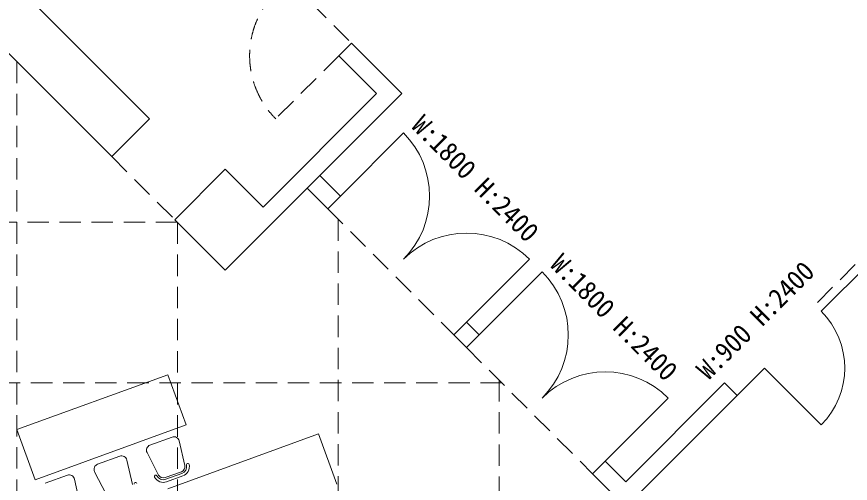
# Model space of a CAD drawing. Units: millimetres, scale not verified. Extents: x -36057 to 20255, y -22762 to 18611.
# Drawn here: x -8123 to 1225, y -4541 to 687 of the extents above; entities that cross this region are included whole.
import ezdxf
from ezdxf.enums import TextEntityAlignment as Align

# ---------------------------------------------------------------- set-up
doc = ezdxf.new("R2010")
doc.units = ezdxf.units.MM
doc.header["$LTSCALE"] = 200
doc.linetypes.add('DASHED1', pattern=[1.8, 1.2, -0.6])
for name, color, linetype, lineweight in [('1-0_121', 7, 'Continuous', 9), ('1-2_130', 7, 'Continuous', 9), ('1-A', 7, 'Continuous', 9), ('1-F', 7, 'Continuous', 9)]:
    doc.layers.add(name, color=color, linetype=linetype, lineweight=lineweight)
doc.styles.add('ＭＳ ゴシック', font='')
doc.styles.get('ＭＳ ゴシック').set_extended_font_data('MS Gothic')

msp = doc.modelspace()

# ---------------------------------------------------------------- linework, layer by layer
at = {"layer": '1-0_121'}
for p, q in [((-7056.6, -881), (-11729.8, 3792.2)), ((-4369.6, 391.8), (-4511.1, 250.4)), ((-4369.6, 391.8), (-3803.9, -173.9)), ((-4086.8, -173.9), (-4511.1, 250.4)), ((-3803.9, -173.9), (-5783.8, -2153.8)), ((-4086.8, -173.9), (-5359.6, -1446.7)), ((-4493.4, -1322.9), (-3786.3, -615.8)), ((-4723.2, -1093.1), (-4493.4, -1322.9)), ((-4864.6, -1234.5), (-4634.8, -1464.4)), ((-4493.4, -1322.9), (-4634.8, -1464.4)), ((-6349.5, -1588.1), (-5783.8, -2153.8)), ((898.3, -2613.4), (1605.4, -1906.3)), ((-2372.1, -2030), (-3220.6, -2878.6)), ((-2230.6, -2171.5), (-3079.2, -3020)), ((-2937.7, -2878.6), (-3079.2, -2737.1)), ((-3079.2, -3020), (-3220.6, -2878.6)), ((261.9, -3249.8), (-1152.3, -4664)), ((261.9, -3249.8), (898.3, -3886.2)), ((-187.5, -3416.4), (-1293.7, -4522.6)), ((-187.5, -3416.4), (-46.1, -3557.8)), ((-816.4, -3585.7), (-1665, -4434.2)), ((-1523.5, -4292.8), (-1293.7, -4522.6)), ((-1664.9, -4434.2), (-975.5, -5123.6))]:
    msp.add_line(p, q, dxfattribs=at)
at = {"layer": '1-0_121', "linetype": 'DASHED1'}
for p, q in [((-5076.7, 1098.9), (-4369.6, 391.8)), ((-4511.1, 250.4), (-5218.2, -456.7)), ((1534.7, -1835.6), (827.6, -2542.7))]:
    msp.add_line(p, q, dxfattribs=at)
at = {"layer": '1-0_121'}
for points in [[(-7056.6, -881), (-6632.4, -456.7), (-9248.7, 2159.6)], [(-6349.5, -1588.1), (-5783.8, -1022.4), (-5359.6, -1446.7)]]:
    msp.add_lwpolyline(points, dxfattribs=at)
at = {"layer": '1-0_121', "linetype": 'DASHED1'}
msp.add_arc((-4511.1, 250.4), 1000, 135, 225, dxfattribs=at)
at = {"layer": '1-0_121'}
for centre, radius, start, end in [((-4493.4, -1322.9), 1000, 315, 45), ((-3079.2, -2737.1), 1000, 45, 135), ((-2937.7, -2878.6), 1000, 315, 45), ((261.9, -3249.8), 900, 315, 45), ((-1523.5, -4292.8), 1000, 45, 135)]:
    msp.add_arc(centre, radius, start, end, dxfattribs=at)
at = {"layer": '1-2_130'}
for p, q in [((-6224.6, -3887.4), (-6429.8, -3323.6)), ((-6224.6, -3887.4), (-6429.8, -3323.6)), ((-7916, -4503.1), (-6224.6, -3887.4)), ((-6380.5, -4023), (-6628.7, -4113.4)), ((-6238.7, -4341.1), (-6301.5, -4066.1)), ((-6532.9, -4448.2), (-6661.6, -4197.1)), ((-6967.9, -4236.8), (-7216, -4327.1)), ((-6826, -4554.9), (-6888.8, -4279.8)), ((-7555.2, -4450.6), (-7803.3, -4540.9)), ((-7120.2, -4662), (-7248.9, -4410.9)), ((-6276.6, -4410.9), (-6459, -4477.3)), ((-6269.8, -4429.7), (-6452.2, -4496.1)), ((-6259.5, -4457.9), (-6441.9, -4524.3)), ((-7413.3, -4768.7), (-7476.2, -4493.6))]:
    msp.add_line(p, q, dxfattribs=at)
for points in [[(-7916, -4503.1), (-8121.2, -3939.3), (-6429.8, -3323.6)], [(-4533.1, -4551.1), (-4738.3, -3987.3), (-6429.8, -4602.9)]]:
    msp.add_lwpolyline(points, dxfattribs=at)
for centre, radius, start, end in [((-6360, -4079.4), 60, 12.87498, 110), ((-6608.2, -4169.7), 60, 110, 207.12502), ((-6947.3, -4293.2), 60, 12.87498, 110), ((-7195.5, -4383.5), 60, 110, 207.12502), ((-6297.2, -4354.5), 60, 290, 12.87527), ((-6297.2, -4354.5), 80, 290, 12.87527), ((-6297.2, -4354.5), 110, 290, 12.87527), ((-6204.5, -4333.3), 15, 12.87556, 192.87556), ((-7534.6, -4507), 60, 12.87498, 110), ((-6564.1, -4464.2), 15, 27.12444, 207.12444), ((-6479.5, -4420.9), 110, 207.12473, 290), ((-6479.5, -4420.9), 80, 207.12473, 290), ((-6479.5, -4420.9), 60, 207.12473, 290), ((-6791.8, -4547.1), 15, 12.87556, 192.87556)]:
    msp.add_arc(centre, radius, start, end, dxfattribs=at)
at = {"layer": '1-F', "color": 4, "linetype": 'DASHED1'}
for p, q in [((-8121.2, 183.6), (-8121.2, -12779.1)), ((-7056.6, -881), (-6349.5, -1588.1)), ((-4634.8, -1464.4), (-3220.6, -2878.6)), ((-4516.9, -1582.2), (-4516.9, -11286.1)), ((-6323.4, -1614.3), (-13527.6, -1614.3)), ((-6319.1, -1618.6), (-6319.1, -12032.6)), ((-3079.2, -3020), (-1664.9, -4434.2)), ((-2682.7, -3416.4), (-26421.2, -3416.4)), ((-2714.8, -3384.4), (-2714.8, -10147))]:
    msp.add_line(p, q, dxfattribs=at)

# ---------------------------------------------------------------- texts
at = {"layer": '1-A', "style": 'ＭＳ ゴシック', "width": 0.95}
for s, rotation, p in [('W:1800 H:2400', 315, (-3755.7, -596.3)), ('W:1800 H:2400', 315, (-2200, -2151.9)), ('W:900 H:2400', 45, (-318.9, -3441))]:
    msp.add_text(s, height=219.9, rotation=rotation, dxfattribs=at).set_placement(p, align=Align.BOTTOM_LEFT)

doc.saveas('drawing.dxf')
